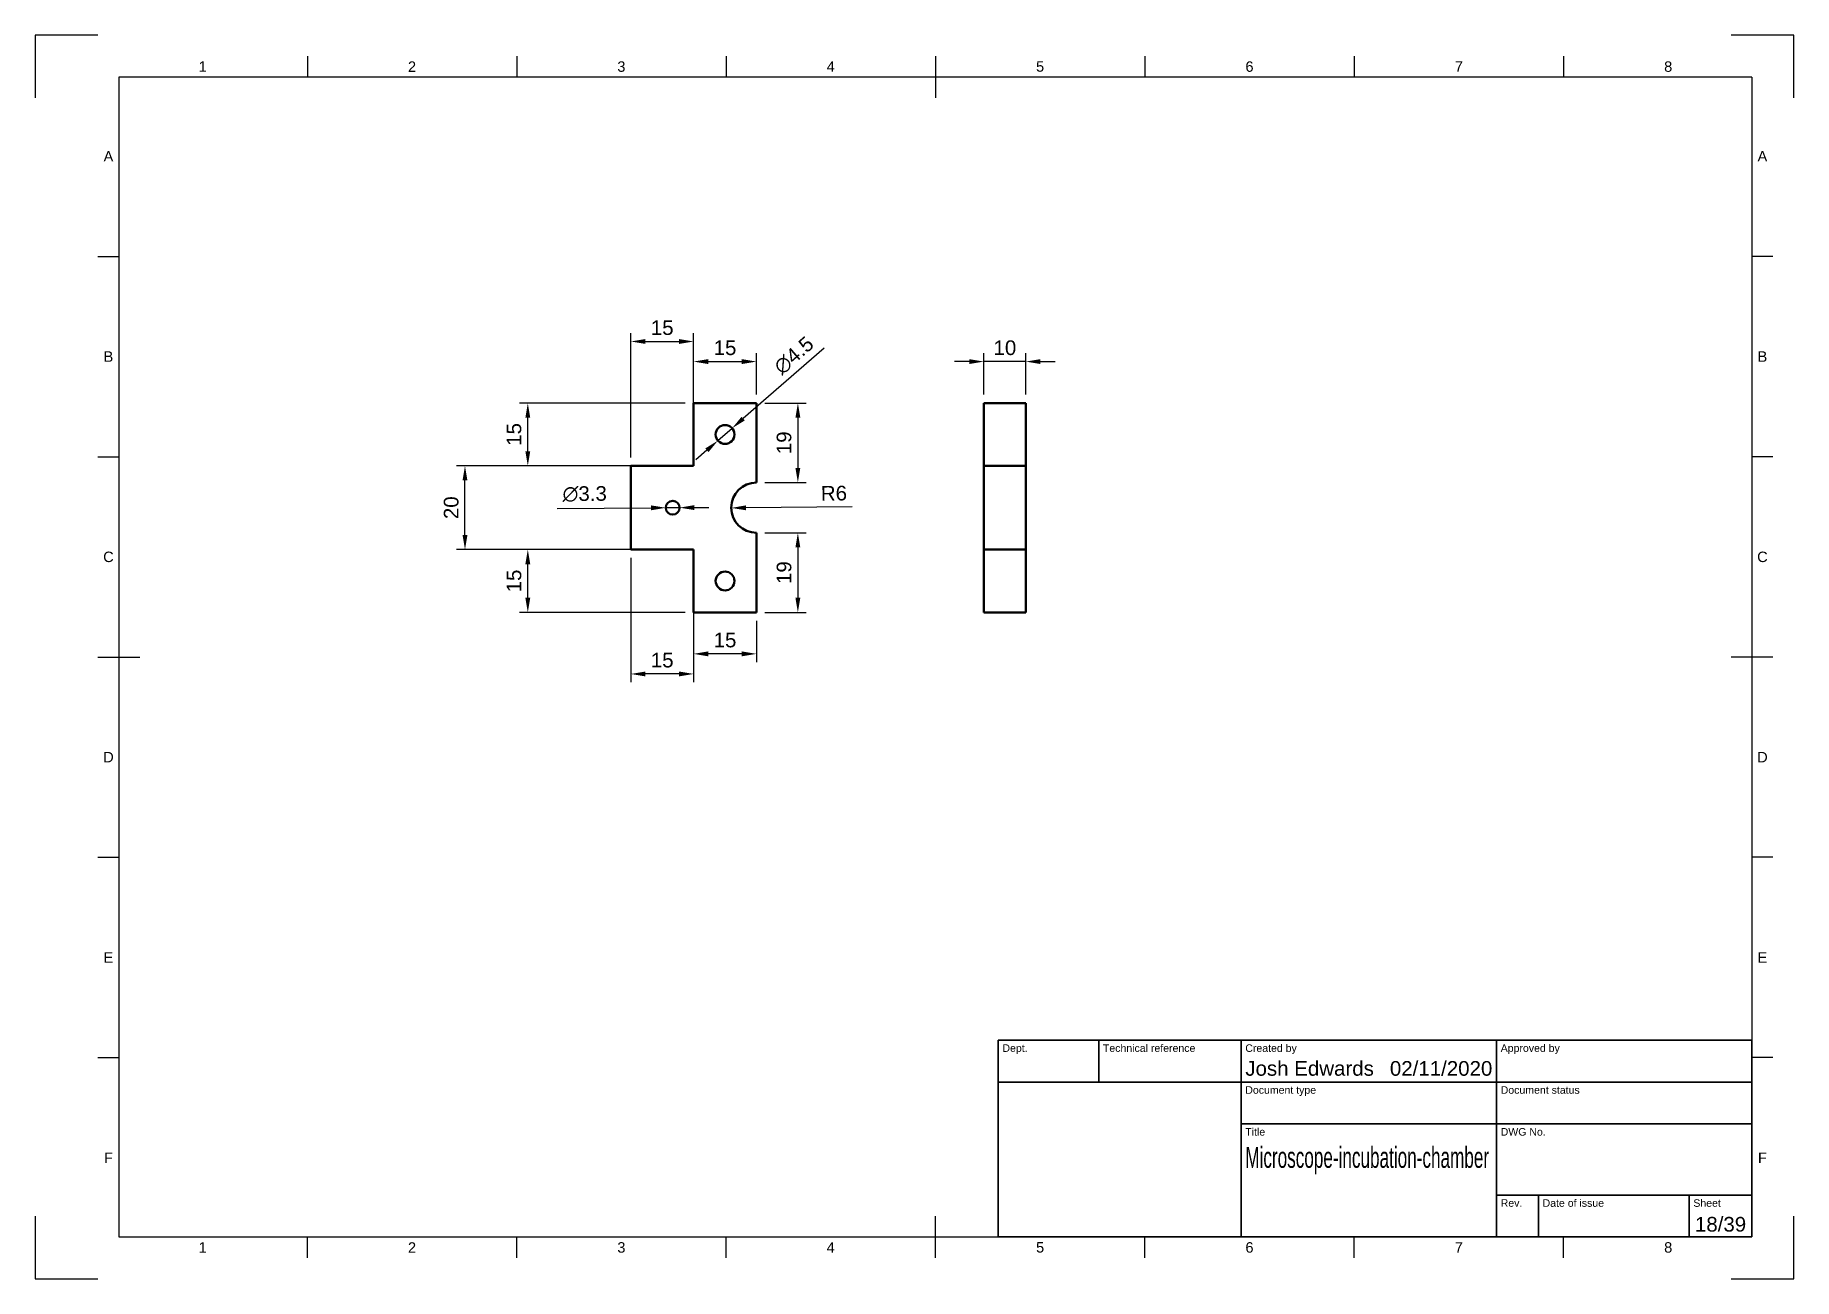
# Model space of a CAD drawing. Header units: millimetres. Extents: x 0 to 420, y 0 to 297.
import ezdxf
from ezdxf.enums import TextEntityAlignment as Align

# ---------------------------------------------------------------- set-up
doc = ezdxf.new("R2010")
doc.units = ezdxf.units.MM
doc.header["$LTSCALE"] = 0.75
for name, color, linetype, lineweight in [('Border', 7, 'Continuous', 25), ('Dimensions', 7, 'Continuous', 25), ('TitleBlock', 7, 'Continuous', 35), ('Visible', 7, 'Continuous', 50)]:
    doc.layers.add(name, color=color, linetype=linetype, lineweight=lineweight)
doc.styles.add('FusionTitle', font='')
doc.styles.get("Standard").update_dxf_attribs({"font": 'arial.ttf'})
doc.styles.get('FusionTitle').set_extended_font_data('Arial Unicode MS')
doc.dimstyles.new('ISO-25', dxfattribs={"dimtxt": 3.5, "dimasz": 3.5, "dimexe": 2, "dimexo": 2, "dimgap": 1.5, "dimtad": 1, "dimzin": 12, "dimdsep": 46, "dimtxsty": 'Standard', "dimcen": 0, "dimclrd": 256, "dimclre": 256, "dimclrt": 256, "dimazin": 3, "dimtp": 0.1, "dimtm": 0.1, "dimtfac": 0.714, "dimtmove": 0, "dimatfit": 3, "dimfxl": 1, "dimtzin": 12, "dimarcsym": 0})

# ---------------------------------------------------------------- blocks, each defined once
blk = doc.blocks.new('ISO_A3_SHEET')
at = {"layer": 'Border'}
for p, q in [((15, 297), (0, 297)), ((0, 297), (0, 282)), ((420, 297), (405, 297)), ((420, 282), (420, 297)), ((65, 292), (65, 287)), ((115, 292), (115, 287)), ((165, 292), (165, 287)), ((215, 292), (215, 282)), ((265, 292), (265, 287)), ((315, 292), (315, 287)), ((365, 292), (365, 287)), ((410, 287), (20, 287)), ((20, 287), (20, 10)), ((410, 287), (410, 10)), ((15, 244.16666), (20, 244.16666)), ((415, 244.16666), (410, 244.16666)), ((15, 196.33333), (20, 196.33333)), ((415, 196.33333), (410, 196.33333)), ((15, 148.5), (25, 148.5)), ((415, 148.5), (405, 148.5)), ((15, 100.66667), (20, 100.66667)), ((415, 100.66667), (410, 100.66667)), ((15, 52.83334), (20, 52.83334)), ((415, 52.83334), (410, 52.83334)), ((0, 15), (0, 0)), ((215, 5), (215, 15)), ((420, 0), (420, 15)), ((20, 10), (410, 10)), ((65, 5), (65, 10)), ((115, 5), (115, 10)), ((165, 5), (165, 10)), ((265, 5), (265, 10)), ((315, 5), (315, 10)), ((365, 5), (365, 10)), ((0, 0), (15, 0)), ((405, 0), (420, 0))]:
    blk.add_line(p, q, dxfattribs=at)
at = {"layer": 'Border', "style": 'FusionTitle'}
for s, p in [('1', (40, 289.5)), ('2', (90, 289.5)), ('3', (140, 289.5)), ('4', (190, 289.5)), ('5', (240, 289.5)), ('6', (290, 289.5)), ('7', (340, 289.5)), ('8', (390, 289.5)), ('A', (17.5, 268.08333)), ('A', (412.5, 268.08333)), ('B', (17.5, 220.25)), ('B', (412.5, 220.25)), ('C', (17.5, 172.41667)), ('C', (412.5, 172.41667)), ('D', (17.5, 124.58334)), ('D', (412.5, 124.58334)), ('E', (17.5, 76.75001)), ('E', (412.5, 76.75001)), ('F', (17.5, 28.91668)), ('F', (412.5, 28.91668)), ('1', (40, 7.5)), ('2', (90, 7.5)), ('3', (140, 7.5)), ('4', (190, 7.5)), ('5', (240, 7.5)), ('6', (290, 7.5)), ('7', (340, 7.5)), ('8', (390, 7.5))]:
    blk.add_text(s, height=2.5, dxfattribs=at).set_placement(p, align=Align.MIDDLE)
blk = doc.blocks.new('ISO_TITLEBLOCK')
at = {"layer": 'TitleBlock'}
for p, q in [((0, 47), (-180, 47)), ((-180, 47), (-180, 0)), ((-156, 37), (-156, 47)), ((-122, 0), (-122, 47)), ((-61, 0), (-61, 47)), ((0, 0), (0, 47)), ((-180, 37), (0, 37)), ((-122, 27), (0, 27)), ((-61, 10), (0, 10)), ((-51, 0), (-51, 10)), ((-15, 0), (-15, 10)), ((-180, 0), (0, 0))]:
    blk.add_line(p, q, dxfattribs=at)
at = {"layer": 'TitleBlock', "style": 'FusionTitle'}
for s, p in [('Dept.', (-179, 46)), ('Technical reference', (-155, 46)), ('Created by', (-121, 46)), ('Approved by', (-60, 46)), ('Document type', (-121, 36)), ('Document status', (-60, 36)), ('Title', (-121, 26)), ('DWG No.', (-60, 26)), ('Rev.', (-60, 9)), ('Date of issue', (-50, 9)), ('Sheet', (-14, 9))]:
    blk.add_text(s, height=1.8, dxfattribs=at).set_placement(p, align=Align.TOP_LEFT)
for tag, p, height in [('DEPT', (-179, 38.5), 3.5), ('TECHNICAL_REFERENCE', (-155, 38.5), 3.5), ('CREATED_BY', (-121, 38.5), 3.5), ('APPROVED_BY', (-60, 38.5), 3.5), ('DOCUMENT_TYPE', (-121, 28.5), 3.5), ('DOCUMENT_STATUS', (-60, 28.5), 3.5), ('TITLE_1', (-121, 16.5), 5), ('TITLE_2', (-121, 9), 5), ('TITLE_3', (-121, 1.5), 5), ('DATE_OF_ISSUE', (-50, 1.5), 3.5)]:
    blk.add_attdef(tag, p, '', height=height, dxfattribs=at)
for tag, p in [('CREATED_DATE', (-62, 38.5)), ('APPROVED_DATE', (-1, 38.5))]:
    blk.add_attdef(tag, text='', height=3.5, dxfattribs=at).set_placement(p, align=Align.RIGHT)
for tag, height, p in [('DRAWING_NUMBER', 5, (-30.5, 16.6)), ('REV', 3.5, (-56, 3.1)), ('SHEET', 3.5, (-7.5, 3.1))]:
    blk.add_attdef(tag, text='', height=height, dxfattribs=at).set_placement(p, align=Align.MIDDLE)
blk = doc.blocks.new('*D18')
at = {"layer": 'Defpoints', "color": 0, "transparency": 16777216}
for p in [(226.589041, 219.050014), (226.589041, 209.15052), (236.589041, 209.15052)]:
    blk.add_point(p, dxfattribs=at)
at = {"layer": 'Dimensions', "lineweight": -2, "transparency": 16777216}
for p, q in [((223.089041, 219.050014), (219.589041, 219.050014)), ((226.589041, 211.15052), (226.589041, 221.050014)), ((236.589041, 219.050014), (226.589041, 219.050014)), ((236.589041, 211.15052), (236.589041, 221.050014)), ((240.089041, 219.050014), (243.589041, 219.050014))]:
    blk.add_line(p, q, dxfattribs=at)
at = {"layer": 'Dimensions', "transparency": 16777216}
for points in [[(223.089041, 219.633348), (223.089041, 218.466681), (226.589041, 219.050014)], [(240.089041, 219.633348), (240.089041, 218.466681), (236.589041, 219.050014)]]:
    blk.add_solid(points, dxfattribs=at)
at = {"layer": 'Dimensions', "transparency": 16777216, "insert": (231.589041, 222.33702), "char_height": 3.5, "attachment_point": 5}
blk.add_mtext('10', dxfattribs=at)
blk = doc.blocks.new('*D19')
at = {"layer": 'Defpoints', "color": 0, "transparency": 16777216}
for p in [(172.247647, 219.050014), (157.247647, 209.15052), (172.247647, 209.15052)]:
    blk.add_point(p, dxfattribs=at)
at = {"layer": 'Dimensions', "lineweight": -2, "transparency": 16777216}
for p, q in [((157.247647, 211.15052), (157.247647, 221.050014)), ((160.747647, 219.050014), (168.747647, 219.050014)), ((172.247647, 211.15052), (172.247647, 221.050014))]:
    blk.add_line(p, q, dxfattribs=at)
at = {"layer": 'Dimensions', "transparency": 16777216}
for points in [[(160.747647, 219.633348), (160.747647, 218.466681), (157.247647, 219.050014)], [(168.747647, 219.633348), (168.747647, 218.466681), (172.247647, 219.050014)]]:
    blk.add_solid(points, dxfattribs=at)
at = {"layer": 'Dimensions', "transparency": 16777216, "insert": (164.747647, 222.33702), "char_height": 3.5, "attachment_point": 5}
blk.add_mtext('15', dxfattribs=at)
blk = doc.blocks.new('*D20')
at = {"layer": 'Defpoints', "color": 0, "transparency": 16777216}
for p in [(117.649667, 209.15052), (157.247647, 209.15052), (157.247647, 194.15052)]:
    blk.add_point(p, dxfattribs=at)
at = {"layer": 'Dimensions', "lineweight": -2, "transparency": 16777216}
for p, q in [((155.247647, 209.15052), (115.649667, 209.15052)), ((117.649667, 197.65052), (117.649667, 205.65052)), ((155.247647, 194.15052), (115.649667, 194.15052))]:
    blk.add_line(p, q, dxfattribs=at)
at = {"layer": 'Dimensions', "transparency": 16777216}
for points in [[(117.066334, 205.65052), (118.233001, 205.65052), (117.649667, 209.15052)], [(117.066334, 197.65052), (118.233001, 197.65052), (117.649667, 194.15052)]]:
    blk.add_solid(points, dxfattribs=at)
at = {"layer": 'Dimensions', "transparency": 16777216, "insert": (114.362662, 201.65052), "char_height": 3.5, "attachment_point": 5, "rotation": 90}
blk.add_mtext('15', dxfattribs=at)
blk = doc.blocks.new('*D21')
at = {"layer": 'Defpoints', "color": 0, "transparency": 16777216}
for p in [(102.649667, 194.15052), (142.247647, 194.15052), (142.247647, 174.15052)]:
    blk.add_point(p, dxfattribs=at)
at = {"layer": 'Dimensions', "lineweight": -2, "transparency": 16777216}
for p, q in [((140.247647, 194.15052), (100.649667, 194.15052)), ((102.649667, 177.65052), (102.649667, 190.65052)), ((140.247647, 174.15052), (100.649667, 174.15052))]:
    blk.add_line(p, q, dxfattribs=at)
at = {"layer": 'Dimensions', "transparency": 16777216}
for points in [[(102.066334, 190.65052), (103.233001, 190.65052), (102.649667, 194.15052)], [(102.066334, 177.65052), (103.233001, 177.65052), (102.649667, 174.15052)]]:
    blk.add_solid(points, dxfattribs=at)
at = {"layer": 'Dimensions', "transparency": 16777216, "insert": (99.362662, 184.15052), "char_height": 3.5, "attachment_point": 5, "rotation": 90}
blk.add_mtext('20', dxfattribs=at)
blk = doc.blocks.new('*D22')
at = {"layer": 'Defpoints', "color": 0, "transparency": 16777216}
for p in [(117.649667, 174.15052), (157.247647, 174.15052), (157.247647, 159.15052)]:
    blk.add_point(p, dxfattribs=at)
at = {"layer": 'Dimensions', "lineweight": -2, "transparency": 16777216}
for p, q in [((155.247647, 174.15052), (115.649667, 174.15052)), ((117.649667, 162.65052), (117.649667, 170.65052)), ((155.247647, 159.15052), (115.649667, 159.15052))]:
    blk.add_line(p, q, dxfattribs=at)
at = {"layer": 'Dimensions', "transparency": 16777216}
for points in [[(117.066334, 170.65052), (118.233001, 170.65052), (117.649667, 174.15052)], [(117.066334, 162.65052), (118.233001, 162.65052), (117.649667, 159.15052)]]:
    blk.add_solid(points, dxfattribs=at)
at = {"layer": 'Dimensions', "transparency": 16777216, "insert": (114.362662, 166.65052), "char_height": 3.5, "attachment_point": 5, "rotation": 90}
blk.add_mtext('15', dxfattribs=at)
blk = doc.blocks.new('*D23')
at = {"layer": 'Defpoints', "color": 0, "transparency": 16777216}
for p in [(157.247647, 223.849004), (142.247647, 194.15052), (157.247647, 194.15052)]:
    blk.add_point(p, dxfattribs=at)
at = {"layer": 'Dimensions', "lineweight": -2, "transparency": 16777216}
for p, q in [((142.247647, 196.15052), (142.247647, 225.849004)), ((145.747647, 223.849004), (153.747647, 223.849004)), ((157.247647, 196.15052), (157.247647, 225.849004))]:
    blk.add_line(p, q, dxfattribs=at)
at = {"layer": 'Dimensions', "transparency": 16777216}
for points in [[(145.747647, 224.432338), (145.747647, 223.265671), (142.247647, 223.849004)], [(153.747647, 224.432338), (153.747647, 223.265671), (157.247647, 223.849004)]]:
    blk.add_solid(points, dxfattribs=at)
at = {"layer": 'Dimensions', "transparency": 16777216, "insert": (149.747647, 227.13601), "char_height": 3.5, "attachment_point": 5}
blk.add_mtext('15', dxfattribs=at)
blk = doc.blocks.new('*D24')
at = {"layer": 'Defpoints', "color": 0, "transparency": 16777216}
for p in [(142.247647, 174.15052), (157.247647, 174.15052), (142.247647, 144.452035)]:
    blk.add_point(p, dxfattribs=at)
at = {"layer": 'Dimensions', "lineweight": -2, "transparency": 16777216}
for p, q in [((142.247647, 172.15052), (142.247647, 142.452035)), ((157.247647, 172.15052), (157.247647, 142.452035)), ((153.747647, 144.452035), (145.747647, 144.452035))]:
    blk.add_line(p, q, dxfattribs=at)
at = {"layer": 'Dimensions', "transparency": 16777216}
for points in [[(145.747647, 145.035368), (145.747647, 143.868701), (142.247647, 144.452035)], [(153.747647, 145.035368), (153.747647, 143.868701), (157.247647, 144.452035)]]:
    blk.add_solid(points, dxfattribs=at)
at = {"layer": 'Dimensions', "transparency": 16777216, "insert": (149.747647, 147.73904), "char_height": 3.5, "attachment_point": 5}
blk.add_mtext('15', dxfattribs=at)
blk = doc.blocks.new('*D25')
at = {"layer": 'Defpoints', "color": 0, "transparency": 16777216}
for p in [(157.247647, 159.15052), (172.247647, 159.15052), (157.247647, 149.251025)]:
    blk.add_point(p, dxfattribs=at)
at = {"layer": 'Dimensions', "lineweight": -2, "transparency": 16777216}
for p, q in [((157.247647, 157.15052), (157.247647, 147.251025)), ((172.247647, 157.15052), (172.247647, 147.251025)), ((168.747647, 149.251025), (160.747647, 149.251025))]:
    blk.add_line(p, q, dxfattribs=at)
at = {"layer": 'Dimensions', "transparency": 16777216}
for points in [[(160.747647, 149.834358), (160.747647, 148.667691), (157.247647, 149.251025)], [(168.747647, 149.834358), (168.747647, 148.667691), (172.247647, 149.251025)]]:
    blk.add_solid(points, dxfattribs=at)
at = {"layer": 'Dimensions', "transparency": 16777216, "insert": (164.747647, 152.53803), "char_height": 3.5, "attachment_point": 5}
blk.add_mtext('15', dxfattribs=at)
blk = doc.blocks.new('*D26')
at = {"layer": 'Defpoints', "color": 0, "transparency": 16777216}
for p in [(172.247647, 178.15052), (172.247647, 159.15052), (182.147142, 159.15052)]:
    blk.add_point(p, dxfattribs=at)
at = {"layer": 'Dimensions', "lineweight": -2, "transparency": 16777216}
for p, q in [((174.247647, 178.15052), (184.147142, 178.15052)), ((182.147142, 174.65052), (182.147142, 162.65052)), ((174.247647, 159.15052), (184.147142, 159.15052))]:
    blk.add_line(p, q, dxfattribs=at)
at = {"layer": 'Dimensions', "transparency": 16777216}
for points in [[(181.563809, 174.65052), (182.730475, 174.65052), (182.147142, 178.15052)], [(181.563809, 162.65052), (182.730475, 162.65052), (182.147142, 159.15052)]]:
    blk.add_solid(points, dxfattribs=at)
at = {"layer": 'Dimensions', "transparency": 16777216, "insert": (178.860137, 168.65052), "char_height": 3.5, "attachment_point": 5, "rotation": 90}
blk.add_mtext('19', dxfattribs=at)
blk = doc.blocks.new('*D27')
at = {"layer": 'Defpoints', "color": 0, "transparency": 16777216}
for p in [(172.247647, 209.15052), (172.247647, 190.15052), (182.147142, 190.15052)]:
    blk.add_point(p, dxfattribs=at)
at = {"layer": 'Dimensions', "lineweight": -2, "transparency": 16777216}
for p, q in [((174.247647, 209.15052), (184.147142, 209.15052)), ((182.147142, 205.65052), (182.147142, 193.65052)), ((174.247647, 190.15052), (184.147142, 190.15052))]:
    blk.add_line(p, q, dxfattribs=at)
at = {"layer": 'Dimensions', "transparency": 16777216}
for points in [[(181.563809, 205.65052), (182.730475, 205.65052), (182.147142, 209.15052)], [(181.563809, 193.65052), (182.730475, 193.65052), (182.147142, 190.15052)]]:
    blk.add_solid(points, dxfattribs=at)
at = {"layer": 'Dimensions', "transparency": 16777216, "insert": (178.860137, 199.65052), "char_height": 3.5, "attachment_point": 5, "rotation": 90}
blk.add_mtext('19', dxfattribs=at)
blk = doc.blocks.new('*D28')
at = {"layer": 'Defpoints', "color": 0, "transparency": 16777216}
for p in [(172.247647, 184.15052), (178.247418, 184.202916)]:
    blk.add_point(p, dxfattribs=at)
at = {"layer": 'Dimensions', "lineweight": -2, "transparency": 16777216}
blk.add_line((195.108853, 184.350169), (169.747743, 184.128688), dxfattribs=at)
at = {"layer": 'Dimensions', "transparency": 16777216}
blk.add_solid([(169.742648, 184.711999), (169.752837, 183.545377), (166.247876, 184.098123)], dxfattribs=at)
at = {"layer": 'Dimensions', "transparency": 16777216, "insert": (190.759542, 187.599316), "char_height": 3.5, "attachment_point": 5, "rotation": 0.50037034}
blk.add_mtext('R6', dxfattribs=at)
blk = doc.blocks.new('*D29')
at = {"layer": 'Defpoints', "color": 0, "transparency": 16777216}
for p in [(150.597674, 184.141029), (153.89762, 184.16001)]:
    blk.add_point(p, dxfattribs=at)
at = {"layer": 'Dimensions', "lineweight": -2, "transparency": 16777216}
for p, q in [((124.662274, 183.991844), (147.097732, 184.120896)), ((153.89762, 184.16001), (150.597674, 184.141029)), ((157.397562, 184.180143), (160.897504, 184.200275))]:
    blk.add_line(p, q, dxfattribs=at)
at = {"layer": 'Dimensions', "transparency": 16777216}
for points in [[(147.094377, 184.70422), (147.101088, 183.537573), (150.597674, 184.141029)], [(157.394207, 184.763466), (157.400917, 183.596819), (153.89762, 184.16001)]]:
    blk.add_solid(points, dxfattribs=at)
at = {"layer": 'Dimensions', "transparency": 16777216, "insert": (131.232736, 187.414585), "char_height": 3.5, "attachment_point": 5, "rotation": 0.32956729}
blk.add_mtext('∅3.3', dxfattribs=at)
blk = doc.blocks.new('*D30')
at = {"layer": 'Defpoints', "color": 0, "transparency": 16777216}
for p in [(166.44317, 203.129608), (163.052124, 200.171431)]:
    blk.add_point(p, dxfattribs=at)
at = {"layer": 'Dimensions', "lineweight": -2, "transparency": 16777216}
for p, q in [((188.410551, 222.292837), (169.08065, 205.430412)), ((163.052124, 200.171431), (166.44317, 203.129608)), ((160.414644, 197.870627), (157.777164, 195.569823))]:
    blk.add_line(p, q, dxfattribs=at)
at = {"layer": 'Dimensions', "transparency": 16777216}
for points in [[(168.697183, 205.869992), (169.464118, 204.990832), (166.44317, 203.129608)], [(160.031177, 198.310207), (160.798111, 197.431047), (163.052124, 200.171431)]]:
    blk.add_solid(points, dxfattribs=at)
at = {"layer": 'Dimensions', "transparency": 16777216, "insert": (181.209493, 220.502831), "char_height": 3.5, "attachment_point": 5, "rotation": 41.09980482}
blk.add_mtext('∅4.5', dxfattribs=at)

msp = doc.modelspace()

# ---------------------------------------------------------------- linework, layer by layer
at = {"layer": 'Visible', "extrusion": (0, 1, 0)}
for p, q in [((157.247647, 194.15052, 5), (157.247647, 209.15052, 5)), ((157.247647, 209.15052, 5), (172.247647, 209.15052, 5)), ((172.247647, 209.15052, 5), (172.247647, 190.15052, 5)), ((236.589041, 209.15052), (226.589041, 209.15052)), ((226.589041, 194.15052), (226.589041, 209.15052)), ((236.589041, 194.15052), (236.589041, 209.15052)), ((142.247647, 194.15052, 5), (157.247647, 194.15052, 5)), ((142.247647, 174.15052, 5), (142.247647, 194.15052, 5)), ((236.589041, 194.15052, 15), (226.589041, 194.15052, 15)), ((226.589041, 174.15052, 15), (226.589041, 194.15052, 15)), ((236.589041, 174.15052, 15), (236.589041, 194.15052, 15)), ((172.247647, 178.15052, 5), (172.247647, 159.15052, 5)), ((157.247647, 174.15052, 5), (142.247647, 174.15052, 5)), ((157.247647, 159.15052, 5), (157.247647, 174.15052, 5)), ((236.589041, 174.15052, 15), (226.589041, 174.15052, 15)), ((226.589041, 159.15052), (226.589041, 174.15052)), ((236.589041, 159.15052), (236.589041, 174.15052)), ((172.247647, 159.15052, 5), (157.247647, 159.15052, 5)), ((236.589041, 159.15052), (226.589041, 159.15052))]:
    msp.add_line(p, q, dxfattribs=at)
at = {"layer": 'Visible', "extrusion": (2e-16, 0, -1)}
for centre, radius in [((-164.747647, 201.65052, -5), 2.25), ((-152.247647, 184.15052, -5), 1.65), ((-164.747647, 166.65052, -5), 2.25)]:
    msp.add_circle(centre, radius, dxfattribs=at)
at = {"layer": 'Visible'}
msp.add_arc((172.247647, 184.15052, 5), 6, 90, 270, dxfattribs=at)

# ---------------------------------------------------------------- block references
at = {"layer": 'Border'}
msp.add_blockref('ISO_A3_SHEET', (0, 0), dxfattribs=at)
at = {"layer": 'TitleBlock'}
ref = msp.add_blockref('ISO_TITLEBLOCK', (410, 10), dxfattribs=at)
ref.add_attrib('CREATED_DATE', '02/11/2020', dxfattribs={"height": 3.5, "style": 'FusionTitle'}).set_placement((348, 48.5), align=Align.RIGHT)
ref.add_attrib('SHEET', '18/39', dxfattribs={"height": 3.5, "style": 'FusionTitle'}).set_placement((402.5, 13.1), align=Align.MIDDLE)
ref.add_attrib('TITLE_1', 'Microscope-incubation-chamber', (289, 26.5), dxfattribs={"height": 5, "style": 'FusionTitle', "width": 0.585891})
ref.add_attrib('CREATED_BY', 'Josh Edwards', (289, 48.5), dxfattribs={"height": 3.5, "style": 'FusionTitle'})

# ---------------------------------------------------------------- dimensions: what is measured, and where the dimension line sits
at = {"layer": 'Dimensions'}
for p1, p2, distance, picture, middle in [((142.247647, 194.15052), (157.247647, 194.15052), 29.698484, '*D23', (149.747647, 227.13601)), ((157.247647, 209.15052), (172.247647, 209.15052), 9.899494, '*D19', (164.747647, 222.33702)), ((236.589041, 209.15052), (226.589041, 209.15052), -9.899494, '*D18', (231.589041, 222.33702)), ((157.247647, 194.15052), (157.247647, 209.15052), 39.59798, '*D20', (114.362662, 201.65052)), ((172.247647, 209.15052), (172.247647, 190.15052), 9.899495, '*D27', (178.860137, 199.65052)), ((142.247647, 174.15052), (142.247647, 194.15052), 39.59798, '*D21', (99.362662, 184.15052)), ((172.247647, 178.15052), (172.247647, 159.15052), 9.899495, '*D26', (178.860137, 168.65052)), ((157.247647, 159.15052), (157.247647, 174.15052), 39.59798, '*D22', (114.362662, 166.65052)), ((157.247647, 174.15052), (142.247647, 174.15052), 29.698485, '*D24', (149.747647, 147.73904)), ((172.247647, 159.15052), (157.247647, 159.15052), 9.899495, '*D25', (164.747647, 152.53803))]:
    dim = msp.add_aligned_dim(p1=p1, p2=p2, distance=distance, dimstyle='ISO-25', override={"dimlfac": 1, "dimclrd": 256, "dimclre": 256}, dxfattribs=at)
    dim.commit()
    dim.dimension.update_dxf_attribs({"geometry": picture, "text_midpoint": middle})
for p1, p2, picture, middle in [((163.052124, 200.171431), (166.44317, 203.129608), '*D30', (183.434627, 217.952093)), ((153.89762, 184.16001), (150.597674, 184.141029), '*D29', (131.252206, 184.02975))]:
    dim = msp.add_diameter_dim_2p(p1=p1, p2=p2, dimstyle='ISO-25', override={"dimlfac": 1, "dimclrd": 256, "dimclre": 256}, dxfattribs=at)
    dim.commit()
    dim.dimension.update_dxf_attribs({"geometry": picture, "text_midpoint": middle, "dimtype": 163})
dim = msp.add_radius_dim(center=(172.247647, 184.15052), mpoint=(178.247418, 184.202916), dimstyle='ISO-25', override={"dimlfac": 1, "dimse1": 1, "dimclrd": 256, "dimclre": 256}, dxfattribs=at)
dim.commit()
dim.dimension.update_dxf_attribs({"geometry": '*D28', "text_midpoint": (190.788246, 184.312436), "dimtype": 164})

doc.saveas('drawing.dxf')
